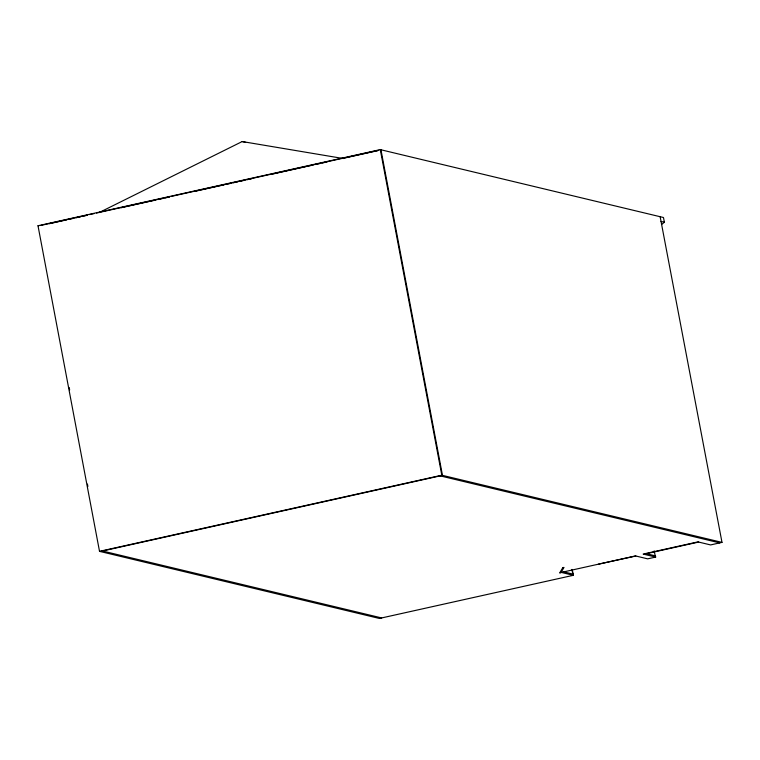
<?xml version="1.0" encoding="UTF-8"?>
<svg xmlns="http://www.w3.org/2000/svg" width="760" height="760" viewBox="0 0 760 760"><rect width="100%" height="100%" fill="white"/><g stroke="black" fill="none" stroke-linecap="round" stroke-linejoin="round"><path stroke-width="1.14" d="M661.732 224.38L664.373 222.233L663.48 217.512L380.285 149.615L38 225.758L99.522 551.351L379.382 618.45L573.344 575.301L572.251 569.496M99.142 212.562L242.193 141.55L343.33 158.536M40.945 225.406L87.21 215.118M89.528 214.605L94.154 213.579M96.463 213.066L169.328 196.85M171.636 196.336L378.67 150.29M49.362 223.696L66.709 219.83M69.027 219.317L73.653 218.291M75.962 217.778L80.588 216.743M82.906 216.23L87.533 215.203M121.078 207.736L148.836 201.561M151.155 201.048L155.781 200.023M158.089 199.509L162.716 198.474M165.034 197.961L169.66 196.935M196.261 191.016L224.019 184.841M226.337 184.328L230.964 183.293M233.273 182.78L237.899 181.754M240.217 181.241L244.844 180.206M247.152 179.692L251.778 178.666M271.444 174.296L306.147 166.573M308.455 166.06L313.082 165.034M315.4 164.511L320.026 163.486M322.335 162.972L326.962 161.946M343.159 158.336L377.862 150.623M99.522 551.351L441.807 475.209L722 542.383L660.145 216.714M100.187 551.513L442.472 475.37L380.95 149.777M635.844 556.006L598.433 564.177M643.891 554.249L698.658 542.061M654.379 555.683L655.206 555.902M654.445 556.073L655.433 555.892L655.661 557.07L647.672 558.847L635.512 555.931L561.355 572.422L573.344 575.301M722 542.383L710.591 544.929L697.927 541.889L643.169 554.068L655.661 557.07M661.038 221.435L664.373 222.233M242.193 141.55L245.651 142.386M38 225.758L38.665 225.919M440.192 475.874L719.72 542.896M655.139 555.512L654.179 550.876M645.791 553.575L655.433 555.892M563.245 571.758L573.125 574.123M102.467 551L381.662 617.937M571.919 569.42L572.793 574.038M380.285 149.615L441.807 475.209M69.207 387.552L69.644 389.88M87.447 484.063L87.885 486.39M562.827 567.625L559.645 573.002L560.832 572.793L564.015 567.416L562.827 567.625"/></g></svg>
